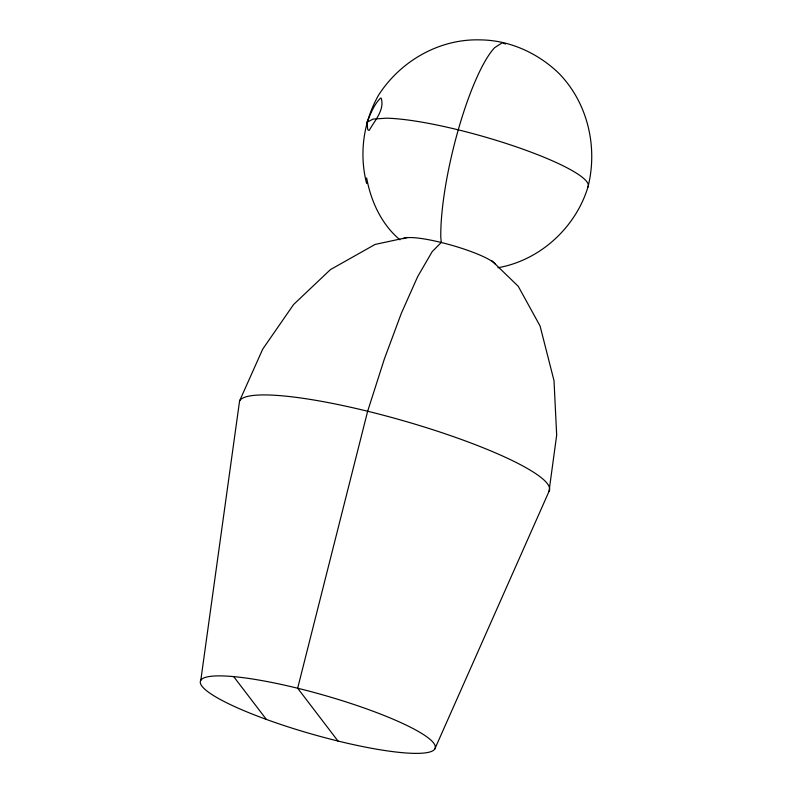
<?xml version="1.0" encoding="UTF-8"?>
<svg xmlns="http://www.w3.org/2000/svg" width="793" height="793" viewBox="0 0 793 793"><rect width="100%" height="100%" fill="white"/><g stroke="black" fill="none" stroke-linecap="round" stroke-linejoin="round"><path stroke-width="1.19" d="M434.871 748.86A122.053 20.35 15.9 0 0 268.381 681.792A122.053 20.35 15.9 0 0 250.221 713.244A122.053 20.35 15.9 0 0 434.871 748.86L549.024 491.382L556.676 435.149L554.01 380.66L540.063 325.982L518.245 286.293L491.987 260.887M200.778 680.394L239.585 400.891L262.691 349.178L293.598 304.512L330.413 269.62L375.099 244.432L407.453 237.464M497.935 267.747C539.894 260.382 575.53 227.809 587.93 187.138C598.051 147.369 587.9 103.1 558.996 73.452C538.09 53.151 509.641 40.156 480.409 39.888C439.451 38.55 400.386 61.031 378.509 95.229C363.392 122.003 358.971 153.683 366.624 183.49M366.673 122.439L373.007 119.099L386.449 118.187A115.362 19.24 15.9 0 1 515.509 146.586A115.362 19.24 15.9 0 1 587.93 187.138M365.573 178.643L366.673 178.058C370.955 201.353 381.453 224.241 399.93 239.813M505.468 44.031L502.465 42.663L494.753 47.58A115.362 24.811 -76.2 0 0 440.779 237.048L441.255 242.48L432.195 251.619L417.653 276.668L401.377 313.215L384.357 359.011L367.655 411.24L297.662 688.225L337.987 741.029M233.885 676.885L266.161 719.142M239.585 400.891A161.336 26.903 15.9 0 1 408.167 422.134A161.336 26.903 15.9 0 1 549.024 491.382M403.092 238.772A48.77 8.128 15.9 0 1 449.413 244.611A48.77 8.128 15.9 0 1 495.575 264.356M367.109 122.201L367.625 129.081L368.329 130.27L369.27 130.31C374.623 120.566 384.833 110.098 381.215 98.163L380.442 98.163C373.949 104.726 370.509 113.766 367.109 122.201"/></g></svg>
